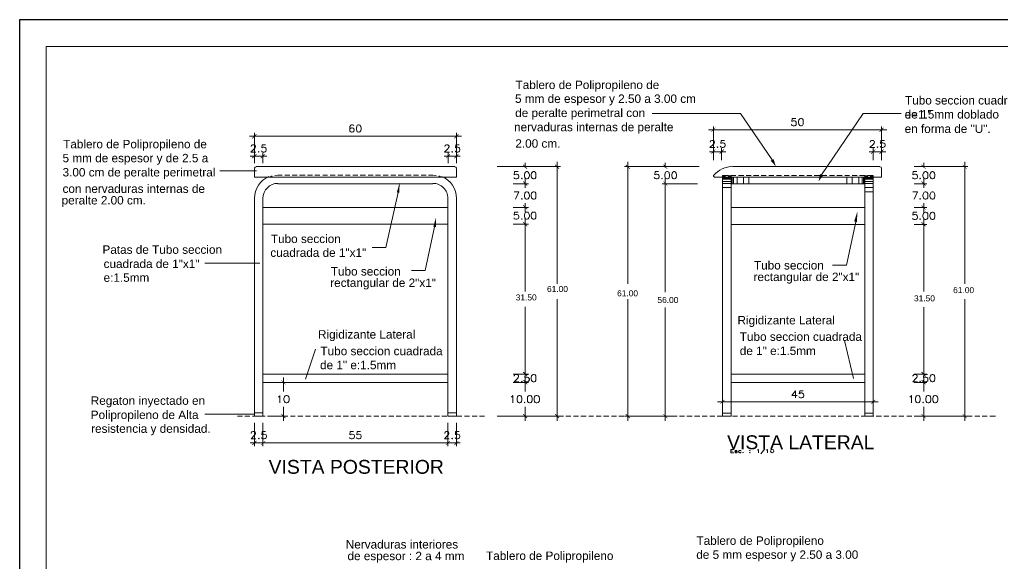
# Model space of a CAD drawing. Header units: inches. Extents: x 0.07 to 5.47, y 0.23 to 3.72.
# Drawn here: x 0.066 to 2.991, y 2.103 to 3.721 of the extents above; entities that cross this region are included whole.
import ezdxf

# ---------------------------------------------------------------- set-up
doc = ezdxf.new("R2010")
doc.units = ezdxf.units.IN
doc.header["$MEASUREMENT"] = 0
for name, color, linetype in [('PDF_PDF2_PDF8_0', 7, 'Continuous'), ('PDF_PDF2_PDF8_COTAS', 7, 'Continuous'), ('PDF_PDF2_PDF8_COTAS-01', 7, 'Continuous'), ('PDF_PDF2_PDF8_PIEZAS', 7, 'Continuous'), ('PDF_PDF2_PDF8_TEXTO', 7, 'Continuous'), ('PDF_Texto', 7, 'Continuous')]:
    doc.layers.add(name, color=color, linetype=linetype)
doc.styles.add('PDF Arial', font='arial.ttf')
doc.styles.get("Standard").update_dxf_attribs({"font": 'arial.ttf'})

msp = doc.modelspace()

# ---------------------------------------------------------------- linework, layer by layer
at = {"layer": 'PDF_PDF2_PDF8_0', "lineweight": 13}
for points in [[(2.3062, 3.3036), (2.2111, 3.4415), (1.9482, 3.4415)], [(2.4525, 3.2592), (2.5763, 3.4415), (2.69, 3.4415)], [(2.1311, 3.3025), (2.1311, 3.3385)], [(2.1553, 3.3025), (2.1553, 3.3385)], [(2.6067, 3.3025), (2.6067, 3.3385)], [(2.6315, 3.3025), (2.6315, 3.3385)], [(0.7523, 3.3143), (0.7647, 3.3143), (0.7894, 3.3143), (0.8012, 3.3143)], [(0.7647, 3.2941), (0.7647, 3.325)], [(0.7894, 3.2941), (0.7894, 3.325)], [(1.3291, 3.3143), (1.341, 3.3143), (1.3663, 3.3143), (1.3775, 3.3143)], [(1.341, 3.2941), (1.341, 3.325)], [(1.3663, 3.2941), (1.3663, 3.325)], [(2.1188, 3.3278), (2.1311, 3.3278), (2.1553, 3.3278), (2.1677, 3.3278)], [(2.6438, 3.3278), (2.6315, 3.3278), (2.6067, 3.3278), (2.5943, 3.3278)], [(1.4873, 3.2834), (1.6758, 3.2834)], [(1.5351, 3.2834), (1.5802, 3.2834)], [(1.5706, 3.2811), (1.5706, 3.2834), (1.5706, 3.2946)], [(1.6657, 3.298), (1.6657, 2.935)], [(2.0135, 3.2834), (1.8661, 3.2834)], [(1.8762, 3.298), (1.8762, 2.935)], [(2.0884, 3.2834), (1.9781, 3.2834)], [(1.9876, 3.2811), (1.9876, 3.2834), (1.9876, 3.2952)], [(2.7288, 3.2834), (2.7665, 3.2834)], [(2.7356, 3.2834), (2.8887, 3.2834)], [(2.757, 3.2811), (2.757, 3.2834), (2.757, 3.2946)], [(2.8791, 3.298), (2.8791, 2.935)], [(0.7703, 3.271), (0.6752, 3.271), (0.6617, 3.271)], [(1.5706, 3.235), (1.5706, 3.2327), (1.5706, 3.2203), (1.5706, 3.2479)], [(1.9876, 3.2479), (1.9876, 2.9097)], [(2.757, 3.235), (2.757, 3.2327), (2.757, 3.2203), (2.757, 3.2479)], [(1.5802, 3.2327), (1.5351, 3.2327), (1.5802, 3.2327)], [(1.9781, 3.2327), (2.0839, 3.2327), (1.9781, 3.2327)], [(1.9876, 3.235), (1.9876, 3.2327), (1.9876, 3.2203)], [(2.7665, 3.2327), (2.7288, 3.2327), (2.7665, 3.2327)], [(1.1147, 3.0431), (1.1558, 3.0431), (1.1924, 3.2063)], [(1.5802, 3.1624), (1.5351, 3.1624), (1.5802, 3.1624)], [(1.5706, 3.1477), (1.5706, 3.1753)], [(1.5706, 3.1601), (1.5706, 3.1624), (1.5706, 3.1748)], [(2.7665, 3.1618), (2.7288, 3.1618), (2.7665, 3.1618)], [(2.757, 3.1472), (2.757, 3.1748)], [(2.757, 3.1596), (2.757, 3.1618), (2.757, 3.1742)], [(1.2323, 2.9744), (1.2729, 2.9744), (1.301, 3.1044)], [(1.5802, 3.1123), (1.5351, 3.1123), (1.5802, 3.1123)], [(1.5706, 3.1275), (1.5706, 2.9125)], [(1.5706, 3.1145), (1.5706, 3.1123), (1.5706, 3.1005)], [(2.4857, 2.9902), (2.5268, 2.9902), (2.5544, 3.1196)], [(2.7665, 3.1117), (2.7288, 3.1117), (2.7665, 3.1117)], [(2.757, 3.1269), (2.757, 2.9119)], [(2.757, 3.114), (2.757, 3.1117), (2.757, 3.0999)], [(0.781, 2.9963), (0.6881, 2.9963), (0.6166, 2.9963)], [(1.6657, 2.527), (1.6657, 2.8894)], [(1.8762, 2.527), (1.8762, 2.8894)], [(2.8791, 2.527), (2.8791, 2.8894)], [(1.5706, 2.6519), (1.5706, 2.8663)], [(1.9876, 2.527), (1.9876, 2.8641)], [(2.757, 2.6514), (2.757, 2.8658)], [(2.5482, 2.6536), (2.5212, 2.7667)], [(0.9166, 2.6514), (0.9459, 2.7403)], [(1.5802, 2.6665), (1.5351, 2.6665), (1.5802, 2.6665)], [(1.5706, 2.63), (1.5706, 2.6418), (1.5706, 2.6665), (1.5706, 2.6789)], [(2.7288, 2.6665), (2.7665, 2.6665)], [(2.7288, 2.666), (2.7665, 2.666)], [(2.757, 2.63), (2.757, 2.6418), (2.757, 2.6665), (2.757, 2.6789)], [(0.8097, 2.6418), (0.8609, 2.6418)], [(0.8513, 2.6564), (0.8513, 2.6142)], [(1.5802, 2.6418), (1.5351, 2.6418), (1.5802, 2.6418)], [(1.5706, 2.6564), (1.5706, 2.6142)], [(2.7665, 2.6418), (2.7288, 2.6418), (2.7665, 2.6418)], [(2.757, 2.6564), (2.757, 2.6142)], [(2.143, 2.5838), (2.6213, 2.5838)], [(2.1582, 2.5619), (2.1582, 2.5939)], [(2.6067, 2.5838), (2.6067, 2.5939)], [(0.7647, 2.5472), (0.669, 2.5472), (0.6172, 2.5472)], [(0.8513, 2.527), (0.8513, 2.5686)], [(1.5706, 2.527), (1.5706, 2.5686)], [(2.757, 2.527), (2.757, 2.5686)], [(0.8097, 2.5416), (0.8609, 2.5416)], [(1.4873, 2.5416), (1.6758, 2.5416)], [(1.5351, 2.5416), (1.5802, 2.5416)], [(1.8661, 2.5416), (2.0135, 2.5416), (1.9781, 2.5416)], [(2.7288, 2.5416), (2.7665, 2.5416)], [(2.7356, 2.5416), (2.8887, 2.5416)]]:
    msp.add_lwpolyline(points, dxfattribs=at)
at = {"layer": 'PDF_PDF2_PDF8_0', "lineweight": 18}
for points in [[(0.7551, 3.3436), (0.7551, 3.3447), (0.7562, 3.3464), (0.7568, 3.3475), (0.759, 3.3487), (0.7635, 3.3487), (0.7658, 3.3475), (0.7663, 3.3464), (0.7675, 3.3447), (0.7675, 3.3425), (0.7663, 3.3402), (0.7647, 3.3374), (0.754, 3.3267), (0.7686, 3.3267)], [(0.7973, 3.3487), (0.7872, 3.3487), (0.7866, 3.3397), (0.7872, 3.3402), (0.7905, 3.3413), (0.7934, 3.3413), (0.7967, 3.3402), (0.7984, 3.3385), (0.7996, 3.3352), (0.7996, 3.3335), (0.7984, 3.3295), (0.7967, 3.3278), (0.7934, 3.3267), (0.7905, 3.3267), (0.7872, 3.3278), (0.7866, 3.329), (0.7855, 3.3307)], [(1.3314, 3.3436), (1.3314, 3.3447), (1.3325, 3.3464), (1.3336, 3.3475), (1.3359, 3.3487), (1.3398, 3.3487), (1.3415, 3.3475), (1.3427, 3.3464), (1.3438, 3.3447), (1.3438, 3.3425), (1.3427, 3.3402), (1.341, 3.3374), (1.3308, 3.3267), (1.3449, 3.3267)], [(1.3742, 3.3487), (1.364, 3.3487), (1.3629, 3.3397), (1.364, 3.3402), (1.3669, 3.3413), (1.3702, 3.3413), (1.373, 3.3402), (1.3753, 3.3385), (1.3764, 3.3352), (1.3764, 3.3335), (1.3753, 3.3295), (1.373, 3.3278), (1.3702, 3.3267), (1.3669, 3.3267), (1.364, 3.3278), (1.3629, 3.329), (1.3618, 3.3307)], [(2.1216, 3.3565), (2.1216, 3.3577), (2.1227, 3.3594), (2.1233, 3.3605), (2.1261, 3.3616), (2.13, 3.3616), (2.1323, 3.3605), (2.1334, 3.3594), (2.134, 3.3577), (2.134, 3.3554), (2.1334, 3.3532), (2.1311, 3.3503), (2.1204, 3.3402), (2.1351, 3.3402)], [(2.1638, 3.3616), (2.1536, 3.3616), (2.1525, 3.3526), (2.1536, 3.3532), (2.157, 3.3543), (2.1598, 3.3543), (2.1632, 3.3532), (2.1649, 3.3515), (2.166, 3.3481), (2.166, 3.3464), (2.1649, 3.343), (2.1632, 3.3413), (2.1598, 3.3402), (2.157, 3.3402), (2.1536, 3.3413), (2.1525, 3.3425), (2.1514, 3.3442)], [(2.5971, 3.3565), (2.5971, 3.3577), (2.5983, 3.3594), (2.5994, 3.3605), (2.6016, 3.3616), (2.6061, 3.3616), (2.6078, 3.3605), (2.609, 3.3594), (2.6101, 3.3577), (2.6101, 3.3554), (2.609, 3.3532), (2.6073, 3.3503), (2.5966, 3.3402), (2.6112, 3.3402)], [(2.6399, 3.3616), (2.6292, 3.3616), (2.6281, 3.3526), (2.6292, 3.3532), (2.632, 3.3543), (2.6354, 3.3543), (2.6382, 3.3532), (2.641, 3.3515), (2.6422, 3.3481), (2.6422, 3.3464), (2.641, 3.343), (2.6382, 3.3413), (2.6354, 3.3402), (2.632, 3.3402), (2.6292, 3.3413), (2.6281, 3.3425), (2.627, 3.3442)], [(1.5498, 3.2687), (1.5391, 3.2687), (1.5379, 3.2592), (1.5391, 3.2597), (1.5424, 3.2609), (1.5458, 3.2609), (1.5486, 3.2597), (1.5509, 3.258), (1.552, 3.2547), (1.552, 3.253), (1.5509, 3.2502), (1.5486, 3.2479), (1.5458, 3.2468), (1.5424, 3.2468), (1.5391, 3.2479), (1.5379, 3.249), (1.5374, 3.2507)], [(1.9679, 3.2687), (1.9578, 3.2687), (1.9561, 3.2592), (1.9578, 3.2597), (1.9606, 3.2609), (1.9634, 3.2609), (1.9668, 3.2597), (1.9685, 3.258), (1.9696, 3.2547), (1.9696, 3.253), (1.9685, 3.2502), (1.9668, 3.2479), (1.9634, 3.2468), (1.9606, 3.2468), (1.9578, 3.2479), (1.9561, 3.249), (1.955, 3.2507)], [(2.7361, 3.2687), (2.726, 3.2687), (2.7249, 3.2592), (2.726, 3.2597), (2.7288, 3.2609), (2.7322, 3.2609), (2.735, 3.2597), (2.7373, 3.258), (2.7384, 3.2547), (2.7384, 3.253), (2.7373, 3.2496), (2.735, 3.2479), (2.7322, 3.2468), (2.7288, 3.2468), (2.726, 3.2479), (2.7249, 3.249), (2.7243, 3.2507)], [(1.5413, 3.1866), (1.552, 3.2085), (1.5374, 3.2085)], [(2.7283, 3.1866), (2.7384, 3.2085), (2.7243, 3.2085)], [(1.5498, 3.1483), (1.5391, 3.1483), (1.5379, 3.1393), (1.5391, 3.1404), (1.5424, 3.1415), (1.5458, 3.1415), (1.5486, 3.1404), (1.5509, 3.1387), (1.552, 3.1348), (1.552, 3.1331), (1.5509, 3.1297), (1.5486, 3.128), (1.5458, 3.1269), (1.5424, 3.1269), (1.5391, 3.128), (1.5379, 3.1286), (1.5374, 3.1309)], [(2.7361, 3.1483), (2.726, 3.1483), (2.7249, 3.1387), (2.726, 3.1399), (2.7288, 3.141), (2.7322, 3.141), (2.735, 3.1399), (2.7373, 3.1376), (2.7384, 3.1342), (2.7384, 3.1325), (2.7373, 3.1292), (2.735, 3.1275), (2.7322, 3.1264), (2.7288, 3.1264), (2.726, 3.1275), (2.7249, 3.128), (2.7243, 3.1303)], [(1.5379, 2.6598), (1.5379, 2.6609), (1.5391, 2.6626), (1.5402, 2.6637), (1.5424, 2.6649), (1.5469, 2.6649), (1.5486, 2.6637), (1.5498, 2.6626), (1.5509, 2.6609), (1.5509, 2.6587), (1.5498, 2.6564), (1.5481, 2.6536), (1.5374, 2.6435), (1.552, 2.6435)], [(1.5807, 2.6649), (1.5706, 2.6649), (1.5695, 2.6559), (1.5706, 2.6564), (1.5734, 2.6575), (1.5768, 2.6575), (1.5796, 2.6564), (1.5818, 2.6547), (1.583, 2.6514), (1.583, 2.6497), (1.5818, 2.6468), (1.5796, 2.6446), (1.5768, 2.6435), (1.5734, 2.6435), (1.5706, 2.6446), (1.5695, 2.6457), (1.5683, 2.6474)], [(2.7249, 2.6598), (2.7249, 2.6609), (2.726, 2.6626), (2.7271, 2.6637), (2.7288, 2.6649), (2.7333, 2.6649), (2.735, 2.6637), (2.7361, 2.6626), (2.7373, 2.6609), (2.7373, 2.6587), (2.7361, 2.6564), (2.7339, 2.6536), (2.7243, 2.6435), (2.7384, 2.6435)], [(2.7677, 2.6649), (2.757, 2.6649), (2.7558, 2.6559), (2.757, 2.6564), (2.7598, 2.6575), (2.7632, 2.6575), (2.766, 2.6564), (2.7688, 2.6547), (2.7694, 2.6514), (2.7694, 2.6497), (2.7688, 2.6468), (2.766, 2.6446), (2.7632, 2.6435), (2.7598, 2.6435), (2.757, 2.6446), (2.7558, 2.6457), (2.7547, 2.6474)], [(2.3748, 2.5956), (2.3748, 2.617), (2.3647, 2.6029), (2.3799, 2.6029)], [(2.3979, 2.617), (2.3878, 2.617), (2.3866, 2.608), (2.3878, 2.6091), (2.3906, 2.6103), (2.394, 2.6103), (2.3968, 2.6091), (2.399, 2.6069), (2.3996, 2.6041), (2.3996, 2.6018), (2.399, 2.599), (2.3968, 2.5968), (2.394, 2.5956), (2.3906, 2.5956), (2.3878, 2.5968), (2.3866, 2.5979), (2.3855, 2.6001)], [(0.835, 2.5984), (0.8378, 2.599), (0.8406, 2.6024), (0.8406, 2.581)], [(1.5284, 2.5984), (1.5306, 2.599), (1.5334, 2.6024), (1.5334, 2.581)], [(2.7153, 2.5984), (2.7176, 2.599), (2.7204, 2.6024), (2.7204, 2.581)]]:
    msp.add_lwpolyline(points, dxfattribs=at)
for points in [[(2.1435, 3.3425), (2.1424, 3.3413), (2.1435, 3.3402), (2.1441, 3.3413)], [(2.6191, 3.3425), (2.618, 3.3413), (2.6191, 3.3402), (2.6202, 3.3413)], [(0.777, 3.329), (0.7765, 3.3278), (0.777, 3.3267), (0.7782, 3.3278)], [(1.3533, 3.329), (1.3517, 3.3278), (1.3533, 3.3267), (1.3545, 3.3278)], [(1.5605, 3.249), (1.5593, 3.2479), (1.5605, 3.2468), (1.5616, 3.2479)], [(1.5745, 3.2687), (1.5717, 3.2671), (1.5695, 3.2642), (1.5683, 3.2592), (1.5683, 3.2558), (1.5695, 3.2507), (1.5717, 3.2479), (1.5745, 3.2468), (1.5768, 3.2468), (1.5796, 3.2479), (1.5818, 3.2507), (1.583, 3.2558), (1.583, 3.2592), (1.5818, 3.2642), (1.5796, 3.2671), (1.5768, 3.2687)], [(1.5948, 3.2687), (1.592, 3.2671), (1.5897, 3.2642), (1.5886, 3.2592), (1.5886, 3.2558), (1.5897, 3.2507), (1.592, 3.2479), (1.5948, 3.2468), (1.597, 3.2468), (1.5999, 3.2479), (1.6021, 3.2507), (1.6027, 3.2558), (1.6027, 3.2592), (1.6021, 3.2642), (1.5999, 3.2671), (1.597, 3.2687)], [(1.9775, 3.249), (1.9769, 3.2479), (1.9775, 3.2468), (1.9786, 3.2479)], [(1.9921, 3.2687), (1.9887, 3.2671), (1.9871, 3.2642), (1.9859, 3.2592), (1.9859, 3.2558), (1.9871, 3.2507), (1.9887, 3.2479), (1.9921, 3.2468), (1.9938, 3.2468), (1.9978, 3.2479), (1.9994, 3.2507), (2.0006, 3.2558), (2.0006, 3.2592), (1.9994, 3.2642), (1.9978, 3.2671), (1.9938, 3.2687)], [(2.0129, 3.2687), (2.0101, 3.2671), (2.0079, 3.2642), (2.0073, 3.2592), (2.0073, 3.2558), (2.0079, 3.2507), (2.0101, 3.2479), (2.0129, 3.2468), (2.0152, 3.2468), (2.018, 3.2479), (2.0203, 3.2507), (2.0214, 3.2558), (2.0214, 3.2592), (2.0203, 3.2642), (2.018, 3.2671), (2.0152, 3.2687)], [(2.7463, 3.249), (2.7452, 3.2479), (2.7463, 3.2468), (2.7474, 3.2479)], [(2.7609, 3.2687), (2.7581, 3.2671), (2.7558, 3.2642), (2.7547, 3.2592), (2.7547, 3.2558), (2.7558, 3.2507), (2.7581, 3.2479), (2.7609, 3.2468), (2.7632, 3.2468), (2.766, 3.2479), (2.7688, 3.2507), (2.7694, 3.2558), (2.7694, 3.2592), (2.7688, 3.2642), (2.766, 3.2671), (2.7632, 3.2687)], [(2.7817, 3.2687), (2.7789, 3.2671), (2.7767, 3.2642), (2.7755, 3.2592), (2.7755, 3.2558), (2.7767, 3.2507), (2.7789, 3.2479), (2.7817, 3.2468), (2.784, 3.2468), (2.7868, 3.2479), (2.789, 3.2507), (2.7896, 3.2558), (2.7896, 3.2592), (2.789, 3.2642), (2.7868, 3.2671), (2.784, 3.2687)], [(1.5605, 3.1888), (1.5593, 3.1877), (1.5605, 3.1866), (1.5616, 3.1877)], [(1.5745, 3.2085), (1.5717, 3.2074), (1.5695, 3.2046), (1.5683, 3.199), (1.5683, 3.1961), (1.5695, 3.1911), (1.5717, 3.1877), (1.5745, 3.1866), (1.5768, 3.1866), (1.5796, 3.1877), (1.5818, 3.1911), (1.583, 3.1961), (1.583, 3.199), (1.5818, 3.2046), (1.5796, 3.2074), (1.5768, 3.2085)], [(1.5948, 3.2085), (1.592, 3.2074), (1.5897, 3.2046), (1.5886, 3.199), (1.5886, 3.1961), (1.5897, 3.1911), (1.592, 3.1877), (1.5948, 3.1866), (1.597, 3.1866), (1.5999, 3.1877), (1.6021, 3.1911), (1.6027, 3.1961), (1.6027, 3.199), (1.6021, 3.2046), (1.5999, 3.2074), (1.597, 3.2085)], [(2.7463, 3.1888), (2.7452, 3.1877), (2.7463, 3.1866), (2.7474, 3.1877)], [(2.7609, 3.2085), (2.7581, 3.2074), (2.7558, 3.204), (2.7547, 3.199), (2.7547, 3.1956), (2.7558, 3.1905), (2.7581, 3.1877), (2.7609, 3.1866), (2.7632, 3.1866), (2.766, 3.1877), (2.7688, 3.1905), (2.7694, 3.1956), (2.7694, 3.199), (2.7688, 3.204), (2.766, 3.2074), (2.7632, 3.2085)], [(2.7817, 3.2085), (2.7789, 3.2074), (2.7767, 3.204), (2.7755, 3.199), (2.7755, 3.1956), (2.7767, 3.1905), (2.7789, 3.1877), (2.7817, 3.1866), (2.784, 3.1866), (2.7868, 3.1877), (2.789, 3.1905), (2.7896, 3.1956), (2.7896, 3.199), (2.789, 3.204), (2.7868, 3.2074), (2.784, 3.2085)], [(1.5745, 3.1483), (1.5717, 3.1477), (1.5695, 3.1444), (1.5683, 3.1393), (1.5683, 3.1359), (1.5695, 3.1309), (1.5717, 3.128), (1.5745, 3.1269), (1.5768, 3.1269), (1.5796, 3.128), (1.5818, 3.1309), (1.583, 3.1359), (1.583, 3.1393), (1.5818, 3.1444), (1.5796, 3.1477), (1.5768, 3.1483)], [(1.5948, 3.1483), (1.592, 3.1477), (1.5897, 3.1444), (1.5886, 3.1393), (1.5886, 3.1359), (1.5897, 3.1309), (1.592, 3.128), (1.5948, 3.1269), (1.597, 3.1269), (1.5999, 3.128), (1.6021, 3.1309), (1.6027, 3.1359), (1.6027, 3.1393), (1.6021, 3.1444), (1.5999, 3.1477), (1.597, 3.1483)], [(2.7609, 3.1483), (2.7581, 3.1472), (2.7558, 3.1438), (2.7547, 3.1387), (2.7547, 3.1354), (2.7558, 3.1303), (2.7581, 3.1275), (2.7609, 3.1264), (2.7632, 3.1264), (2.766, 3.1275), (2.7688, 3.1303), (2.7694, 3.1354), (2.7694, 3.1387), (2.7688, 3.1438), (2.766, 3.1472), (2.7632, 3.1483)], [(2.7817, 3.1483), (2.7789, 3.1472), (2.7767, 3.1438), (2.7755, 3.1387), (2.7755, 3.1354), (2.7767, 3.1303), (2.7789, 3.1275), (2.7817, 3.1264), (2.784, 3.1264), (2.7868, 3.1275), (2.789, 3.1303), (2.7896, 3.1354), (2.7896, 3.1387), (2.789, 3.1438), (2.7868, 3.1472), (2.784, 3.1483)], [(1.5605, 3.1286), (1.5593, 3.128), (1.5605, 3.1269), (1.5616, 3.128)], [(2.7463, 3.128), (2.7452, 3.1275), (2.7463, 3.1264), (2.7474, 3.1275)], [(1.5948, 2.6649), (1.592, 2.6637), (1.5897, 2.6609), (1.5886, 2.6559), (1.5886, 2.6525), (1.5897, 2.6474), (1.592, 2.6446), (1.5948, 2.6435), (1.597, 2.6435), (1.5999, 2.6446), (1.6021, 2.6474), (1.6027, 2.6525), (1.6027, 2.6559), (1.6021, 2.6609), (1.5999, 2.6637), (1.597, 2.6649)], [(2.7817, 2.6649), (2.7789, 2.6637), (2.7767, 2.6609), (2.7755, 2.6559), (2.7755, 2.6525), (2.7767, 2.6474), (2.7789, 2.6446), (2.7817, 2.6435), (2.784, 2.6435), (2.7868, 2.6446), (2.789, 2.6474), (2.7896, 2.6525), (2.7896, 2.6559), (2.789, 2.6609), (2.7868, 2.6637), (2.784, 2.6649)], [(1.5605, 2.6457), (1.5593, 2.6446), (1.5605, 2.6435), (1.5616, 2.6446)], [(2.7463, 2.6457), (2.7452, 2.6446), (2.7463, 2.6435), (2.7474, 2.6446)], [(0.8586, 2.6024), (0.8558, 2.6013), (0.8536, 2.5984), (0.8525, 2.5934), (0.8525, 2.59), (0.8536, 2.5849), (0.8558, 2.5821), (0.8586, 2.581), (0.8609, 2.581), (0.8643, 2.5821), (0.8665, 2.5849), (0.8677, 2.59), (0.8677, 2.5934), (0.8665, 2.5984), (0.8643, 2.6013), (0.8609, 2.6024)], [(1.5526, 2.6024), (1.5492, 2.6013), (1.5475, 2.5984), (1.5464, 2.5934), (1.5464, 2.59), (1.5475, 2.5849), (1.5492, 2.5821), (1.5526, 2.581), (1.5543, 2.581), (1.5576, 2.5821), (1.5599, 2.5849), (1.561, 2.59), (1.561, 2.5934), (1.5599, 2.5984), (1.5576, 2.6013), (1.5543, 2.6024)], [(1.5689, 2.5833), (1.5683, 2.5821), (1.5689, 2.581), (1.57, 2.5821)], [(1.583, 2.6024), (1.5802, 2.6013), (1.5779, 2.5984), (1.5773, 2.5934), (1.5773, 2.59), (1.5779, 2.5849), (1.5802, 2.5821), (1.583, 2.581), (1.5852, 2.581), (1.588, 2.5821), (1.5903, 2.5849), (1.5914, 2.59), (1.5914, 2.5934), (1.5903, 2.5984), (1.588, 2.6013), (1.5852, 2.6024)], [(1.6032, 2.6024), (1.6004, 2.6013), (1.5982, 2.5984), (1.5976, 2.5934), (1.5976, 2.59), (1.5982, 2.5849), (1.6004, 2.5821), (1.6032, 2.581), (1.6055, 2.581), (1.6089, 2.5821), (1.6117, 2.5849), (1.6128, 2.59), (1.6128, 2.5934), (1.6117, 2.5984), (1.6089, 2.6013), (1.6055, 2.6024)], [(2.739, 2.6024), (2.7356, 2.6013), (2.7339, 2.5984), (2.7328, 2.5934), (2.7328, 2.59), (2.7339, 2.5849), (2.7356, 2.5821), (2.739, 2.581), (2.7406, 2.581), (2.7435, 2.5821), (2.7457, 2.5849), (2.7468, 2.59), (2.7468, 2.5934), (2.7457, 2.5984), (2.7435, 2.6013), (2.7406, 2.6024)], [(2.7553, 2.5833), (2.7542, 2.5821), (2.7553, 2.581), (2.7564, 2.5821)], [(2.7699, 2.6024), (2.7665, 2.6013), (2.7643, 2.5984), (2.7637, 2.5934), (2.7637, 2.59), (2.7643, 2.5849), (2.7665, 2.5821), (2.7699, 2.581), (2.7722, 2.581), (2.775, 2.5821), (2.7772, 2.5849), (2.7784, 2.59), (2.7784, 2.5934), (2.7772, 2.5984), (2.775, 2.6013), (2.7722, 2.6024)], [(2.7902, 2.6024), (2.7874, 2.6013), (2.7851, 2.5984), (2.784, 2.5934), (2.784, 2.59), (2.7851, 2.5849), (2.7874, 2.5821), (2.7902, 2.581), (2.7924, 2.581), (2.7952, 2.5821), (2.7975, 2.5849), (2.7986, 2.59), (2.7986, 2.5934), (2.7975, 2.5984), (2.7952, 2.6013), (2.7924, 2.6024)]]:
    msp.add_lwpolyline(points, close=True, dxfattribs=at)
at = {"layer": 'PDF_PDF2_PDF8_0', "lineweight": 5}
for points in [[(1.3663, 3.2783), (1.3663, 3.2524), (0.7647, 3.2524), (0.7647, 3.2783)], [(0.7697, 3.2834), (1.3612, 3.2834)], [(2.6315, 3.2783), (2.6315, 3.2519), (2.1328, 3.2519), (2.1345, 3.2519)], [(2.6264, 3.2834), (2.1891, 3.2834)], [(0.8176, 3.2558), (0.8164, 3.2552), (0.8074, 3.2524)], [(0.8474, 3.258), (0.8344, 3.258), (0.8254, 3.2575), (0.8249, 3.2569)], [(0.8547, 3.258), (0.8699, 3.258)], [(0.8772, 3.258), (0.8919, 3.258)], [(0.8992, 3.258), (0.9155, 3.258)], [(0.9228, 3.258), (0.9374, 3.258)], [(0.9448, 3.258), (0.9594, 3.258)], [(0.9678, 3.258), (0.9825, 3.258)], [(0.9898, 3.258), (1.005, 3.258)], [(1.0129, 3.258), (1.0275, 3.258)], [(1.0354, 3.258), (1.05, 3.258)], [(1.0573, 3.258), (1.0725, 3.258)], [(1.0798, 3.258), (1.0956, 3.258)], [(1.1029, 3.258), (1.1181, 3.258)], [(1.1254, 3.258), (1.14, 3.258)], [(1.1474, 3.258), (1.1631, 3.258)], [(1.1704, 3.258), (1.1856, 3.258)], [(1.1929, 3.258), (1.2076, 3.258)], [(1.2155, 3.258), (1.2307, 3.258)], [(1.238, 3.258), (1.2526, 3.258)], [(1.2605, 3.258), (1.2757, 3.258)], [(1.3055, 3.2569), (1.3044, 3.2575), (1.2954, 3.258), (1.283, 3.258)], [(1.3224, 3.2524), (1.314, 3.2552), (1.3134, 3.2558)], [(2.1756, 3.2575), (2.1582, 3.2575), (2.1582, 3.2524), (2.1835, 3.2524), (2.1835, 3.2575)], [(2.1582, 3.2564), (2.1672, 3.2564)], [(2.1582, 3.2552), (2.1672, 3.2552)], [(2.1582, 3.2535), (2.1672, 3.2535)], [(2.1835, 3.2519), (2.1835, 2.5416), (2.1582, 2.5416), (2.1582, 3.2519)], [(2.1582, 3.249), (2.1835, 3.249)], [(2.1745, 3.2564), (2.1835, 3.2564)], [(2.1745, 3.2552), (2.1835, 3.2552)], [(2.1745, 3.2535), (2.1835, 3.2535)], [(2.1981, 3.2575), (2.1829, 3.2575)], [(2.1846, 3.2327), (2.1846, 3.2519)], [(2.1869, 3.2327), (2.1869, 3.2519)], [(2.1908, 3.2327), (2.1908, 3.2519)], [(2.2015, 3.2327), (2.2015, 3.2519)], [(2.2212, 3.2575), (2.2054, 3.2575)], [(2.2201, 3.2327), (2.2201, 3.2519)], [(2.2431, 3.2575), (2.2285, 3.2575)], [(2.2364, 3.2327), (2.2364, 3.2519)], [(2.2662, 3.2575), (2.2504, 3.2575)], [(2.2882, 3.2575), (2.2735, 3.2575)], [(2.3112, 3.2575), (2.2955, 3.2575)], [(2.3337, 3.2575), (2.3191, 3.2575)], [(2.3563, 3.2575), (2.3411, 3.2575)], [(2.3782, 3.2575), (2.3636, 3.2575)], [(2.4013, 3.2575), (2.3861, 3.2575)], [(2.4238, 3.2575), (2.4092, 3.2575)], [(2.4463, 3.2575), (2.4311, 3.2575)], [(2.4688, 3.2575), (2.4536, 3.2575)], [(2.4913, 3.2575), (2.4761, 3.2575)], [(2.5144, 3.2575), (2.4986, 3.2575)], [(2.5364, 3.2575), (2.5217, 3.2575)], [(2.5285, 3.2327), (2.5285, 3.2519)], [(2.5589, 3.2575), (2.5437, 3.2575)], [(2.5442, 3.2327), (2.5442, 3.2519)], [(2.5634, 3.2327), (2.5634, 3.2519)], [(2.5819, 3.2575), (2.5662, 3.2575)], [(2.5735, 3.2327), (2.5735, 3.2519)], [(2.578, 3.2327), (2.578, 3.2519)], [(2.5803, 3.2327), (2.5803, 3.2519)], [(2.5814, 3.2575), (2.5814, 3.2524), (2.5904, 3.2524)], [(2.5814, 3.2564), (2.5904, 3.2564)], [(2.5814, 3.2552), (2.5904, 3.2552)], [(2.5814, 3.2535), (2.5904, 3.2535)], [(2.6067, 3.2519), (2.6067, 2.5416), (2.5814, 2.5416), (2.5814, 3.2519)], [(2.5814, 3.249), (2.6067, 3.249)], [(2.5977, 3.2524), (2.6067, 3.2524), (2.6067, 3.2575), (2.5893, 3.2575)], [(2.5977, 3.2564), (2.6067, 3.2564)], [(2.5977, 3.2552), (2.6067, 3.2552)], [(2.5977, 3.2535), (2.6067, 3.2535)], [(0.8344, 3.2327), (1.2954, 3.2327)], [(2.1582, 3.2462), (2.1835, 3.2462)], [(2.1582, 3.2395), (2.1835, 3.2395)], [(2.1582, 3.2333), (2.1835, 3.2333)], [(2.1582, 3.2215), (2.1835, 3.2215)], [(2.5814, 3.2327), (2.1835, 3.2327)], [(2.5814, 3.2462), (2.6067, 3.2462)], [(2.5814, 3.2395), (2.6067, 3.2395)], [(2.5814, 3.2333), (2.6067, 3.2333)], [(2.5814, 3.2215), (2.6067, 3.2215)], [(2.5814, 3.2085), (2.6067, 3.2085)], [(0.7647, 3.1883), (0.7647, 2.5416), (0.79, 2.5416), (0.79, 3.1883)], [(1.3398, 3.1624), (0.79, 3.1624)], [(1.3663, 3.1883), (1.3663, 2.5416), (1.3398, 2.5416), (1.3398, 3.1883)], [(2.5814, 3.1618), (2.1835, 3.1618)], [(1.3398, 3.1123), (0.79, 3.1123)], [(2.5814, 3.1117), (2.1835, 3.1117)], [(0.79, 2.6665), (1.3398, 2.6665)], [(2.5814, 2.6665), (2.1835, 2.6665)], [(0.79, 2.6418), (1.3398, 2.6418), (1.0736, 2.6418)], [(2.5814, 2.6412), (2.1835, 2.6412)], [(0.7647, 2.5512), (0.79, 2.5512)], [(1.3663, 2.5512), (1.3398, 2.5512)], [(2.1582, 2.5506), (2.1835, 2.5506)], [(2.5814, 2.5506), (2.6067, 2.5506)], [(0.7286, 2.5416), (0.714, 2.5416)], [(0.7506, 2.5416), (0.736, 2.5416)], [(0.7742, 2.5416), (0.7585, 2.5416)], [(0.7962, 2.5416), (0.7815, 2.5416)], [(0.8187, 2.5416), (0.8035, 2.5416)], [(0.8412, 2.5416), (0.826, 2.5416)], [(0.8643, 2.5416), (0.8491, 2.5416)], [(0.8862, 2.5416), (0.8716, 2.5416)], [(0.9087, 2.5416), (0.8935, 2.5416)], [(0.9312, 2.5416), (0.9166, 2.5416)], [(0.9538, 2.5416), (0.9391, 2.5416)], [(0.9768, 2.5416), (0.9616, 2.5416)], [(0.9988, 2.5416), (0.9841, 2.5416)], [(1.0213, 2.5416), (1.0061, 2.5416)], [(1.0444, 2.5416), (1.0292, 2.5416)], [(1.0669, 2.5416), (1.0517, 2.5416)], [(1.0888, 2.5416), (1.0742, 2.5416)], [(1.1119, 2.5416), (1.0967, 2.5416)], [(1.1344, 2.5416), (1.1198, 2.5416)], [(1.1564, 2.5416), (1.1417, 2.5416)], [(1.1794, 2.5416), (1.1648, 2.5416)], [(1.2014, 2.5416), (1.1868, 2.5416)], [(1.225, 2.5416), (1.2093, 2.5416)], [(1.247, 2.5416), (1.2323, 2.5416)], [(1.2695, 2.5416), (1.2543, 2.5416)], [(1.292, 2.5416), (1.2768, 2.5416)], [(1.3151, 2.5416), (1.2999, 2.5416)], [(1.337, 2.5416), (1.3224, 2.5416)], [(1.3601, 2.5416), (1.3443, 2.5416)], [(1.382, 2.5416), (1.3674, 2.5416)], [(1.4046, 2.5416), (1.3899, 2.5416)], [(1.4276, 2.5416), (1.4124, 2.5416)], [(1.4496, 2.5416), (1.435, 2.5416)], [(1.6618, 2.5416), (1.6449, 2.5416)], [(1.6843, 2.5416), (1.6691, 2.5416)], [(1.7062, 2.5416), (1.6916, 2.5416)], [(1.7293, 2.5416), (1.7141, 2.5416)], [(1.7518, 2.5416), (1.7366, 2.5416)], [(1.7743, 2.5416), (1.7597, 2.5416)], [(1.7963, 2.5416), (1.7816, 2.5416)], [(1.8199, 2.5416), (1.8041, 2.5416)], [(1.8419, 2.5416), (1.8272, 2.5416)], [(1.8644, 2.5416), (1.8492, 2.5416)], [(1.8869, 2.5416), (1.8722, 2.5416)], [(1.91, 2.5416), (1.8942, 2.5416)], [(1.9325, 2.5416), (1.9173, 2.5416)], [(1.9544, 2.5416), (1.9398, 2.5416)], [(1.9769, 2.5416), (1.9623, 2.5416)], [(2, 2.5416), (1.9842, 2.5416)], [(2.0225, 2.5416), (2.0079, 2.5416)], [(2.0445, 2.5416), (2.0298, 2.5416)], [(2.0675, 2.5416), (2.0518, 2.5416)], [(2.0901, 2.5416), (2.0749, 2.5416)], [(2.1126, 2.5416), (2.0974, 2.5416)], [(2.1351, 2.5416), (2.1199, 2.5416)], [(2.1576, 2.5416), (2.1424, 2.5416)], [(2.1801, 2.5416), (2.1649, 2.5416)], [(2.2026, 2.5416), (2.1874, 2.5416)], [(2.2251, 2.5416), (2.2105, 2.5416)], [(2.2471, 2.5416), (2.2324, 2.5416)], [(2.2707, 2.5416), (2.255, 2.5416)], [(2.2927, 2.5416), (2.278, 2.5416)], [(2.3152, 2.5416), (2.3, 2.5416)], [(2.3377, 2.5416), (2.3231, 2.5416)], [(2.3608, 2.5416), (2.345, 2.5416)], [(2.3833, 2.5416), (2.3681, 2.5416)], [(2.4058, 2.5416), (2.3906, 2.5416)], [(2.4277, 2.5416), (2.4131, 2.5416)], [(2.4508, 2.5416), (2.435, 2.5416)], [(2.4733, 2.5416), (2.4587, 2.5416)], [(2.4953, 2.5416), (2.4806, 2.5416)], [(2.5183, 2.5416), (2.5026, 2.5416)], [(2.5409, 2.5416), (2.5257, 2.5416)], [(2.5634, 2.5416), (2.5482, 2.5416)], [(2.5859, 2.5416), (2.5707, 2.5416)], [(2.6084, 2.5416), (2.5932, 2.5416)], [(2.6309, 2.5416), (2.6157, 2.5416)], [(2.6534, 2.5416), (2.6382, 2.5416)], [(2.6759, 2.5416), (2.6613, 2.5416)], [(2.6979, 2.5416), (2.6832, 2.5416)], [(2.7215, 2.5416), (2.7063, 2.5416)], [(2.7435, 2.5416), (2.7288, 2.5416)], [(2.766, 2.5416), (2.7508, 2.5416)], [(2.7885, 2.5416), (2.7739, 2.5416)], [(2.8116, 2.5416), (2.7958, 2.5416)], [(2.8341, 2.5416), (2.8189, 2.5416)], [(2.8566, 2.5416), (2.8414, 2.5416)], [(2.8785, 2.5416), (2.8639, 2.5416)], [(2.9016, 2.5416), (2.8859, 2.5416)], [(2.9241, 2.5416), (2.9095, 2.5416)], [(2.9461, 2.5416), (2.9314, 2.5416)], [(2.9708, 2.5416), (2.9539, 2.5416)]]:
    msp.add_lwpolyline(points, dxfattribs=at)
for centre, radius, start, end in [((0.77, 3.2786), 0.00478, 90.0049, 179.9942), ((1.3609, 3.2786), 0.00478, 0.006, 89.9957), ((2.1911, 3.2054), 0.0791, 91.4611, 139.3011), ((2.6267, 3.2786), 0.00478, 0.0046, 89.9954), ((0.8347, 3.1891), 0.0701, 112.6537, 180), ((1.2957, 3.1891), 0.0701, 360, 67.3463), ((2.1331, 3.2555), 0.00197, 141.9578, 269.9783), ((0.8347, 3.1891), 0.0447, 90, 180), ((1.2957, 3.1891), 0.0447, 359.9999, 90.0001)]:
    msp.add_arc(centre, radius, start, end, dxfattribs=at)
at = {"layer": 'PDF_PDF2_PDF8_0', "transparency": 33554559}
for points in [[(2.1362, 3.3999), (2.1255, 3.3864), (2.1244, 3.3875)], [(2.1373, 3.3987), (2.1362, 3.3999), (2.1255, 3.3864)], [(2.6247, 3.3875), (2.6264, 3.3864), (2.6365, 3.3999)], [(2.6264, 3.3864), (2.6365, 3.3999), (2.6382, 3.3987)], [(0.7697, 3.3807), (0.759, 3.3667), (0.7573, 3.3684)], [(0.7714, 3.3791), (0.7697, 3.3807), (0.759, 3.3667)], [(1.359, 3.3684), (1.3607, 3.3667), (1.3714, 3.3807)], [(1.3607, 3.3667), (1.3714, 3.3807), (1.3725, 3.3791)], [(2.1244, 3.3228), (2.1255, 3.3211), (2.1362, 3.3352)], [(2.1255, 3.3211), (2.1362, 3.3352), (2.1373, 3.334)], [(2.1615, 3.3352), (2.1503, 3.3211), (2.1491, 3.3228)], [(2.1627, 3.334), (2.1615, 3.3352), (2.1503, 3.3211)], [(2.5999, 3.3228), (2.6011, 3.3211), (2.6123, 3.3352)], [(2.6011, 3.3211), (2.6123, 3.3352), (2.6135, 3.334)], [(2.6365, 3.3352), (2.6264, 3.3211), (2.6247, 3.3228)], [(2.6382, 3.334), (2.6365, 3.3352), (2.6264, 3.3211)], [(0.7573, 3.3093), (0.759, 3.3081), (0.7697, 3.3211)], [(0.759, 3.3081), (0.7697, 3.3211), (0.7714, 3.3194)], [(0.7945, 3.3211), (0.7844, 3.3081), (0.7827, 3.3093)], [(0.7956, 3.3194), (0.7945, 3.3211), (0.7844, 3.3081)], [(1.3342, 3.3093), (1.3353, 3.3081), (1.346, 3.3211)], [(1.3353, 3.3081), (1.346, 3.3211), (1.3472, 3.3194)], [(1.3714, 3.3211), (1.3607, 3.3081), (1.359, 3.3093)], [(1.3725, 3.3194), (1.3714, 3.3211), (1.3607, 3.3081)], [(2.3011, 3.3008), (2.3163, 3.2851), (2.3101, 3.3059)], [(1.5655, 3.2896), (1.5638, 3.2884), (1.5773, 3.2777)], [(1.5638, 3.2884), (1.5773, 3.2777), (1.5757, 3.2766)], [(1.6725, 3.2777), (1.6589, 3.2884), (1.6606, 3.2896)], [(1.6708, 3.2766), (1.6725, 3.2777), (1.6589, 3.2884)], [(1.8829, 3.2777), (1.8694, 3.2884), (1.8711, 3.2896)], [(1.8813, 3.2766), (1.8829, 3.2777), (1.8694, 3.2884)], [(1.9826, 3.2896), (1.9814, 3.2884), (1.9944, 3.2777)], [(1.9814, 3.2884), (1.9944, 3.2777), (1.9932, 3.2766)], [(2.7513, 3.2896), (2.7497, 3.2884), (2.7632, 3.2777)], [(2.7497, 3.2884), (2.7632, 3.2777), (2.762, 3.2766)], [(2.8853, 3.2777), (2.8723, 3.2884), (2.8735, 3.2896)], [(2.8842, 3.2766), (2.8853, 3.2777), (2.8723, 3.2884)], [(2.4576, 3.2575), (2.4441, 3.24), (2.448, 3.2614)], [(1.1884, 3.2068), (1.1969, 3.2361), (1.1958, 3.2057)], [(1.5773, 3.2277), (1.5638, 3.2384), (1.5655, 3.2395)], [(1.5773, 3.2277), (1.5638, 3.2384), (1.5655, 3.2395)], [(1.5757, 3.2265), (1.5773, 3.2277), (1.5638, 3.2384)], [(1.5757, 3.2265), (1.5773, 3.2277), (1.5638, 3.2384)], [(1.9944, 3.2277), (1.9814, 3.2384), (1.9826, 3.2395)], [(1.9944, 3.2277), (1.9814, 3.2384), (1.9826, 3.2395)], [(1.9932, 3.2265), (1.9944, 3.2277), (1.9814, 3.2384)], [(1.9932, 3.2265), (1.9944, 3.2277), (1.9814, 3.2384)], [(2.7632, 3.2277), (2.7497, 3.2384), (2.7513, 3.2395)], [(2.7632, 3.2277), (2.7497, 3.2384), (2.7513, 3.2395)], [(2.762, 3.2265), (2.7632, 3.2277), (2.7497, 3.2384)], [(2.762, 3.2265), (2.7632, 3.2277), (2.7497, 3.2384)], [(1.5655, 3.1691), (1.5638, 3.168), (1.5773, 3.1573)], [(1.5655, 3.1691), (1.5638, 3.168), (1.5773, 3.1573)], [(1.5638, 3.168), (1.5773, 3.1573), (1.5757, 3.1562)], [(1.5638, 3.168), (1.5773, 3.1573), (1.5757, 3.1562)], [(2.7513, 3.1686), (2.7497, 3.1674), (2.7632, 3.1567)], [(2.7513, 3.1686), (2.7497, 3.1674), (2.7632, 3.1567)], [(2.7497, 3.1674), (2.7632, 3.1567), (2.762, 3.1556)], [(2.7497, 3.1674), (2.7632, 3.1567), (2.762, 3.1556)], [(1.2971, 3.105), (1.3055, 3.1337), (1.3049, 3.1038)], [(2.5499, 3.1202), (2.5594, 3.15), (2.5583, 3.119)], [(1.5773, 3.1072), (1.5638, 3.1173), (1.5655, 3.119)], [(1.5773, 3.1072), (1.5638, 3.1173), (1.5655, 3.119)], [(1.5757, 3.1055), (1.5773, 3.1072), (1.5638, 3.1173)], [(1.5757, 3.1055), (1.5773, 3.1072), (1.5638, 3.1173)], [(2.7632, 3.1067), (2.7497, 3.1168), (2.7513, 3.1185)], [(2.7632, 3.1067), (2.7497, 3.1168), (2.7513, 3.1185)], [(2.762, 3.1055), (2.7632, 3.1067), (2.7497, 3.1168)], [(2.762, 3.1055), (2.7632, 3.1067), (2.7497, 3.1168)], [(1.5655, 2.6733), (1.5638, 2.6716), (1.5773, 2.6609)], [(1.5655, 2.6733), (1.5638, 2.6716), (1.5773, 2.6609)], [(1.5638, 2.6716), (1.5773, 2.6609), (1.5757, 2.6598)], [(1.5638, 2.6716), (1.5773, 2.6609), (1.5757, 2.6598)], [(2.7513, 2.6733), (2.7497, 2.6716), (2.7632, 2.6609)], [(2.7513, 2.6722), (2.7497, 2.671), (2.7632, 2.6604)], [(2.7497, 2.6716), (2.7632, 2.6609), (2.762, 2.6598)], [(2.7497, 2.671), (2.7632, 2.6604), (2.762, 2.6592)], [(0.8575, 2.6367), (0.8446, 2.6474), (0.8457, 2.6485)], [(0.8564, 2.6356), (0.8575, 2.6367), (0.8446, 2.6474)], [(1.5773, 2.6367), (1.5638, 2.6474), (1.5655, 2.6485)], [(1.5773, 2.6367), (1.5638, 2.6474), (1.5655, 2.6485)], [(1.5757, 2.6356), (1.5773, 2.6367), (1.5638, 2.6474)], [(1.5757, 2.6356), (1.5773, 2.6367), (1.5638, 2.6474)], [(2.7632, 2.6367), (2.7497, 2.6474), (2.7513, 2.6485)], [(2.7632, 2.6367), (2.7497, 2.6474), (2.7513, 2.6485)], [(2.762, 2.6356), (2.7632, 2.6367), (2.7497, 2.6474)], [(2.762, 2.6356), (2.7632, 2.6367), (2.7497, 2.6474)], [(2.1638, 2.5906), (2.1525, 2.5776), (2.1514, 2.5787)], [(2.1649, 2.5894), (2.1638, 2.5906), (2.1525, 2.5776)], [(2.5999, 2.5787), (2.6011, 2.5776), (2.6123, 2.5906)], [(2.6011, 2.5776), (2.6123, 2.5906), (2.6135, 2.5894)], [(0.8457, 2.5478), (0.8446, 2.5467), (0.8575, 2.536)], [(0.8446, 2.5467), (0.8575, 2.536), (0.8564, 2.5349)], [(1.5655, 2.5478), (1.5638, 2.5467), (1.5773, 2.536)], [(1.5638, 2.5467), (1.5773, 2.536), (1.5757, 2.5349)], [(1.6606, 2.5478), (1.6589, 2.5467), (1.6725, 2.536)], [(1.6589, 2.5467), (1.6725, 2.536), (1.6708, 2.5349)], [(1.8711, 2.5478), (1.8694, 2.5467), (1.8829, 2.536)], [(1.8694, 2.5467), (1.8829, 2.536), (1.8813, 2.5349)], [(1.9826, 2.5478), (1.9814, 2.5467), (1.9944, 2.536)], [(1.9814, 2.5467), (1.9944, 2.536), (1.9932, 2.5349)], [(2.7513, 2.5478), (2.7497, 2.5467), (2.7632, 2.536)], [(2.7497, 2.5467), (2.7632, 2.536), (2.762, 2.5349)], [(2.8735, 2.5478), (2.8723, 2.5467), (2.8853, 2.536)], [(2.8723, 2.5467), (2.8853, 2.536), (2.8842, 2.5349)], [(0.7573, 2.4561), (0.759, 2.4549), (0.7697, 2.4679)], [(0.759, 2.4549), (0.7697, 2.4679), (0.7714, 2.4668)], [(0.7956, 2.4679), (0.7849, 2.4549), (0.7838, 2.4561)], [(0.7956, 2.4679), (0.7849, 2.4549), (0.7838, 2.4561)], [(0.7967, 2.4668), (0.7956, 2.4679), (0.7849, 2.4549)], [(0.7967, 2.4668), (0.7956, 2.4679), (0.7849, 2.4549)], [(1.3336, 2.4561), (1.3348, 2.4549), (1.3455, 2.4679)], [(1.3336, 2.4561), (1.3348, 2.4549), (1.3455, 2.4679)], [(1.3348, 2.4549), (1.3455, 2.4679), (1.3466, 2.4668)], [(1.3348, 2.4549), (1.3455, 2.4679), (1.3466, 2.4668)], [(1.3714, 2.4679), (1.3607, 2.4549), (1.359, 2.4561)], [(1.3725, 2.4668), (1.3714, 2.4679), (1.3607, 2.4549)]]:
    msp.add_solid(points, dxfattribs=at)
at = {"layer": 'PDF_PDF2_PDF8_COTAS', "lineweight": 5}
msp.add_lwpolyline([(0.145, 3.6413), (5.3892, 3.6413), (5.3892, 0.305), (0.145, 0.305)], close=True, dxfattribs=at)
at = {"layer": 'PDF_PDF2_PDF8_COTAS-01', "lineweight": 18}
for points in [[(2.376, 3.4269), (2.3658, 3.4269), (2.3647, 3.4173), (2.3658, 3.4184), (2.3686, 3.4196), (2.372, 3.4196), (2.3748, 3.4184), (2.3771, 3.4162), (2.3776, 3.4134), (2.3776, 3.4111), (2.3771, 3.4083), (2.3748, 3.4061), (2.372, 3.4049), (2.3686, 3.4049), (2.3658, 3.4061), (2.3647, 3.4072), (2.3636, 3.4094)], [(1.0601, 3.4044), (1.059, 3.4066), (1.0562, 3.4078), (1.0539, 3.4078), (1.0511, 3.4066), (1.0489, 3.4033), (1.0483, 3.3982), (1.0483, 3.3931), (1.0489, 3.3886), (1.0511, 3.3869), (1.0539, 3.3858), (1.0551, 3.3858), (1.0584, 3.3869), (1.0601, 3.3886), (1.0618, 3.392), (1.0618, 3.3931), (1.0601, 3.3959), (1.0584, 3.3982), (1.0551, 3.3993), (1.0539, 3.3993), (1.0511, 3.3982), (1.0489, 3.3959), (1.0483, 3.3931)], [(0.7551, 2.4898), (0.7551, 2.4915), (0.7562, 2.4938), (0.7573, 2.4949), (0.7596, 2.4955), (0.7641, 2.4955), (0.7658, 2.4949), (0.7669, 2.4938), (0.768, 2.4915), (0.768, 2.4893), (0.7669, 2.487), (0.7652, 2.4842), (0.7545, 2.4741), (0.7692, 2.4741)], [(0.7979, 2.4955), (0.7877, 2.4955), (0.7866, 2.4859), (0.7877, 2.487), (0.7905, 2.4881), (0.7939, 2.4881), (0.7967, 2.487), (0.799, 2.4853), (0.8001, 2.4819), (0.8001, 2.4803), (0.799, 2.4769), (0.7967, 2.4752), (0.7939, 2.4741), (0.7905, 2.4741), (0.7877, 2.4752), (0.7866, 2.4758), (0.7855, 2.478)], [(1.0596, 2.4955), (1.0494, 2.4955), (1.0489, 2.4859), (1.0494, 2.487), (1.0528, 2.4881), (1.0556, 2.4881), (1.0584, 2.487), (1.0613, 2.4853), (1.0624, 2.4819), (1.0624, 2.4803), (1.0613, 2.4769), (1.0584, 2.4752), (1.0556, 2.4741), (1.0528, 2.4741), (1.0494, 2.4752), (1.0489, 2.4758), (1.0477, 2.478)], [(1.0804, 2.4955), (1.0703, 2.4955), (1.0691, 2.4859), (1.0703, 2.487), (1.0736, 2.4881), (1.0764, 2.4881), (1.0793, 2.487), (1.0815, 2.4853), (1.0826, 2.4819), (1.0826, 2.4803), (1.0815, 2.4769), (1.0793, 2.4752), (1.0764, 2.4741), (1.0736, 2.4741), (1.0703, 2.4752), (1.0691, 2.4758), (1.0686, 2.478)], [(1.3314, 2.4898), (1.3314, 2.4915), (1.3325, 2.4938), (1.3331, 2.4949), (1.3353, 2.4955), (1.3393, 2.4955), (1.3415, 2.4949), (1.3421, 2.4938), (1.3432, 2.4915), (1.3432, 2.4893), (1.3421, 2.487), (1.3404, 2.4842), (1.3303, 2.4741), (1.3443, 2.4741)], [(1.3736, 2.4955), (1.3635, 2.4955), (1.3629, 2.4859), (1.3635, 2.487), (1.3669, 2.4881), (1.3697, 2.4881), (1.3725, 2.487), (1.3747, 2.4853), (1.3759, 2.4819), (1.3759, 2.4803), (1.3747, 2.4769), (1.3725, 2.4752), (1.3697, 2.4741), (1.3669, 2.4741), (1.3635, 2.4752), (1.3629, 2.4758), (1.3618, 2.478)]]:
    msp.add_lwpolyline(points, dxfattribs=at)
for points in [[(2.3906, 3.4269), (2.3878, 3.4258), (2.3855, 3.4229), (2.3844, 3.4173), (2.3844, 3.4145), (2.3855, 3.4094), (2.3878, 3.4061), (2.3906, 3.4049), (2.3928, 3.4049), (2.3957, 3.4061), (2.3979, 3.4094), (2.3985, 3.4145), (2.3985, 3.4173), (2.3979, 3.4229), (2.3957, 3.4258), (2.3928, 3.4269)], [(1.0742, 3.4078), (1.0708, 3.4066), (1.0691, 3.4033), (1.068, 3.3982), (1.068, 3.3948), (1.0691, 3.3897), (1.0708, 3.3869), (1.0742, 3.3858), (1.0759, 3.3858), (1.0787, 3.3869), (1.081, 3.3897), (1.0821, 3.3948), (1.0821, 3.3982), (1.081, 3.4033), (1.0787, 3.4066), (1.0759, 3.4078)], [(0.7776, 2.4758), (0.7765, 2.4752), (0.7776, 2.4741), (0.7787, 2.4752)], [(1.3528, 2.4758), (1.3517, 2.4752), (1.3528, 2.4741), (1.3539, 2.4752)]]:
    msp.add_lwpolyline(points, close=True, dxfattribs=at)
at = {"layer": 'PDF_PDF2_PDF8_COTAS-01', "lineweight": 13}
for points in [[(2.1311, 3.3025), (2.1311, 3.4033)], [(2.6315, 3.3025), (2.6315, 3.4033)], [(0.7495, 3.374), (1.3809, 3.374)], [(0.7647, 3.3188), (0.7647, 3.3836)], [(1.3663, 3.2941), (1.3663, 3.3836)], [(2.1159, 3.3926), (2.6467, 3.3926)], [(0.7647, 2.5213), (0.7647, 2.4516)], [(0.79, 2.4516), (0.79, 2.5213), (0.79, 2.4516)], [(1.3398, 2.4516), (1.3398, 2.5213), (1.3398, 2.4516)], [(1.3663, 2.5213), (1.3663, 2.4516)], [(0.8018, 2.4617), (0.79, 2.4617), (0.7647, 2.4617), (0.7523, 2.4617)], [(0.7754, 2.4617), (1.355, 2.4617)], [(1.3775, 2.4617), (1.3663, 2.4617), (1.3398, 2.4617), (1.328, 2.4617)]]:
    msp.add_lwpolyline(points, dxfattribs=at)
at = {"layer": 'PDF_PDF2_PDF8_PIEZAS', "lineweight": 25}
msp.add_lwpolyline([(5.4691, 3.7207), (5.4691, 0.2251), (0.0657, 0.2251), (0.0657, 3.7207)], close=True, dxfattribs=at)
at = {"layer": 'PDF_PDF2_PDF8_TEXTO', "lineweight": 18}
for points in [[(2.1914, 2.4324), (2.1824, 2.4324), (2.1824, 2.442), (2.1914, 2.442)], [(2.1824, 2.4375), (2.1874, 2.4375)], [(2.2015, 2.4375), (2.2009, 2.4386), (2.1992, 2.4386), (2.197, 2.4386), (2.1953, 2.4386), (2.1942, 2.4375), (2.1953, 2.4364), (2.1964, 2.4364), (2.1998, 2.4358), (2.2009, 2.4352), (2.2015, 2.4341), (2.2015, 2.4335), (2.2009, 2.433), (2.1992, 2.4324), (2.197, 2.4324), (2.1953, 2.433), (2.1942, 2.4335)], [(2.2139, 2.4375), (2.2127, 2.4386), (2.2116, 2.4386), (2.2094, 2.4386), (2.2082, 2.4386), (2.2066, 2.4375), (2.2054, 2.4364), (2.2054, 2.4352), (2.2066, 2.4335), (2.2082, 2.433), (2.2094, 2.4324), (2.2116, 2.4324), (2.2127, 2.433), (2.2139, 2.4335)], [(2.2617, 2.4403), (2.2628, 2.4409), (2.2651, 2.442), (2.2651, 2.4324)], [(2.2837, 2.4442), (2.2718, 2.429)], [(2.2893, 2.4403), (2.2904, 2.4409), (2.2921, 2.442), (2.2921, 2.4324)]]:
    msp.add_lwpolyline(points, dxfattribs=at)
for points in [[(2.2189, 2.4335), (2.2184, 2.433), (2.2189, 2.4324), (2.2201, 2.433)], [(2.2398, 2.4386), (2.2386, 2.4386), (2.2398, 2.438), (2.2403, 2.4386)], [(2.2398, 2.4335), (2.2386, 2.433), (2.2398, 2.4324), (2.2403, 2.433)]]:
    msp.add_lwpolyline(points, close=True, dxfattribs=at)
msp.add_circle((2.3059, 2.4372), 0.00478, dxfattribs=at)

# ---------------------------------------------------------------- texts
at = {"char_height": 0.01785, "attachment_point": 1}
for s, insert in [('61.00', (1.6355, 2.9284)), ('61.00', (2.8445, 2.9251)), ('31.50', (1.5424, 2.9033)), ('61.00', (1.8441, 2.9156)), ('31.50', (2.728, 2.9006)), ('56.00', (1.9642, 2.8956))]:
    msp.add_mtext_dynamic_manual_height_columns(s, width=0.008663, gutter_width=0.0893, heights=[0], dxfattribs=dict(at, insert=insert))
at = {"layer": 'PDF_Texto', "attachment_point": 7, "style": 'PDF Arial'}
for s, insert, char_height in [('Tablero de Polipropileno de', (1.5419, 3.5067), 0.025042), ('5 mm de espesor y 2.50 a 3.00 cm', (1.5402, 3.4656), 0.025042), ('Tubo seccion cuadrada', (2.7013, 3.4679), 0.025042), ('de peralte perimetral con', (1.5408, 3.4234), 0.025042), ('de 1"', (2.7001, 3.4262), 0.02504), ('e=1.5mm doblado', (2.7001, 3.4262), 0.025042), ('nervaduras internas de peralte', (1.5374, 3.3812), 0.025042), ('en forma de "U".', (2.7001, 3.3834), 0.025042), ('Tablero de Polipropileno de', (0.1951, 3.3305), 0.025042), ('2.00 cm.', (1.5413, 3.3395), 0.02504), ('5 mm de espesor y de 2.5 a', (0.1934, 3.2889), 0.025042), ('3.00 cm de peralte perimetral', (0.1934, 3.2467), 0.025042), ('con nervaduras internas de', (0.1934, 3.205), 0.025042), ('peralte 2.00 cm.', (0.1906, 3.1634), 0.025042), ('Tubo seccion', (0.8136, 3.0559), 0.025042), ('Patas de Tubo seccion', (0.3122, 3.0238), 0.025042), ('cuadrada de 1"x1"', (0.8119, 3.0148), 0.025042), ('cuadrada de 1"x1"', (0.3155, 2.9816), 0.025042), ('Tubo seccion', (0.992, 2.9591), 0.025042), ('Tubo seccion', (2.2516, 2.9771), 0.025042), ('e:1.5mm', (0.3155, 2.9405), 0.02504), ('rectangular de 2"x1"', (2.2504, 2.9355), 0.025042), ('rectangular de 2"x1"', (0.9903, 2.918), 0.025042), ('Rigidizante Lateral', (2.2026, 2.8066), 0.025042), ('Rigidizante Lateral', (0.9538, 2.7644), 0.025042), ('Tubo seccion cuadrada', (2.2094, 2.7649), 0.025042), ('Tubo seccion cuadrada', (0.9611, 2.7221), 0.025042), ('de 1" e:1.5mm', (2.2094, 2.7227), 0.025042), ('de 1" e:1.5mm', (0.9599, 2.6805), 0.025042), ('Regaton inyectado en', (0.2773, 2.5674), 0.025042), ('Polipropileno de Alta', (0.2773, 2.5252), 0.025042), ('resistencia y densidad.', (0.2784, 2.4841), 0.025042), ('VISTA LATERAL', (2.1717, 2.4424), 0.041229), ('VISTA POSTERIOR', (0.8069, 2.3692), 0.041229), ('Nervaduras interiores', (1.0365, 2.147), 0.025042), ('Tablero de Polipropileno', (2.0805, 2.1509), 0.025042), ('de espesor : 2 a 4 mm', (1.0416, 2.1053), 0.025042), ('Tablero de Polipropileno', (1.4541, 2.1059), 0.025042), ('de 5 mm espesor y 2.50 a 3.00', (2.0799, 2.1093), 0.025042)]:
    msp.add_mtext(s, dxfattribs=dict(at, insert=insert, char_height=char_height))

doc.saveas('drawing.dxf')
